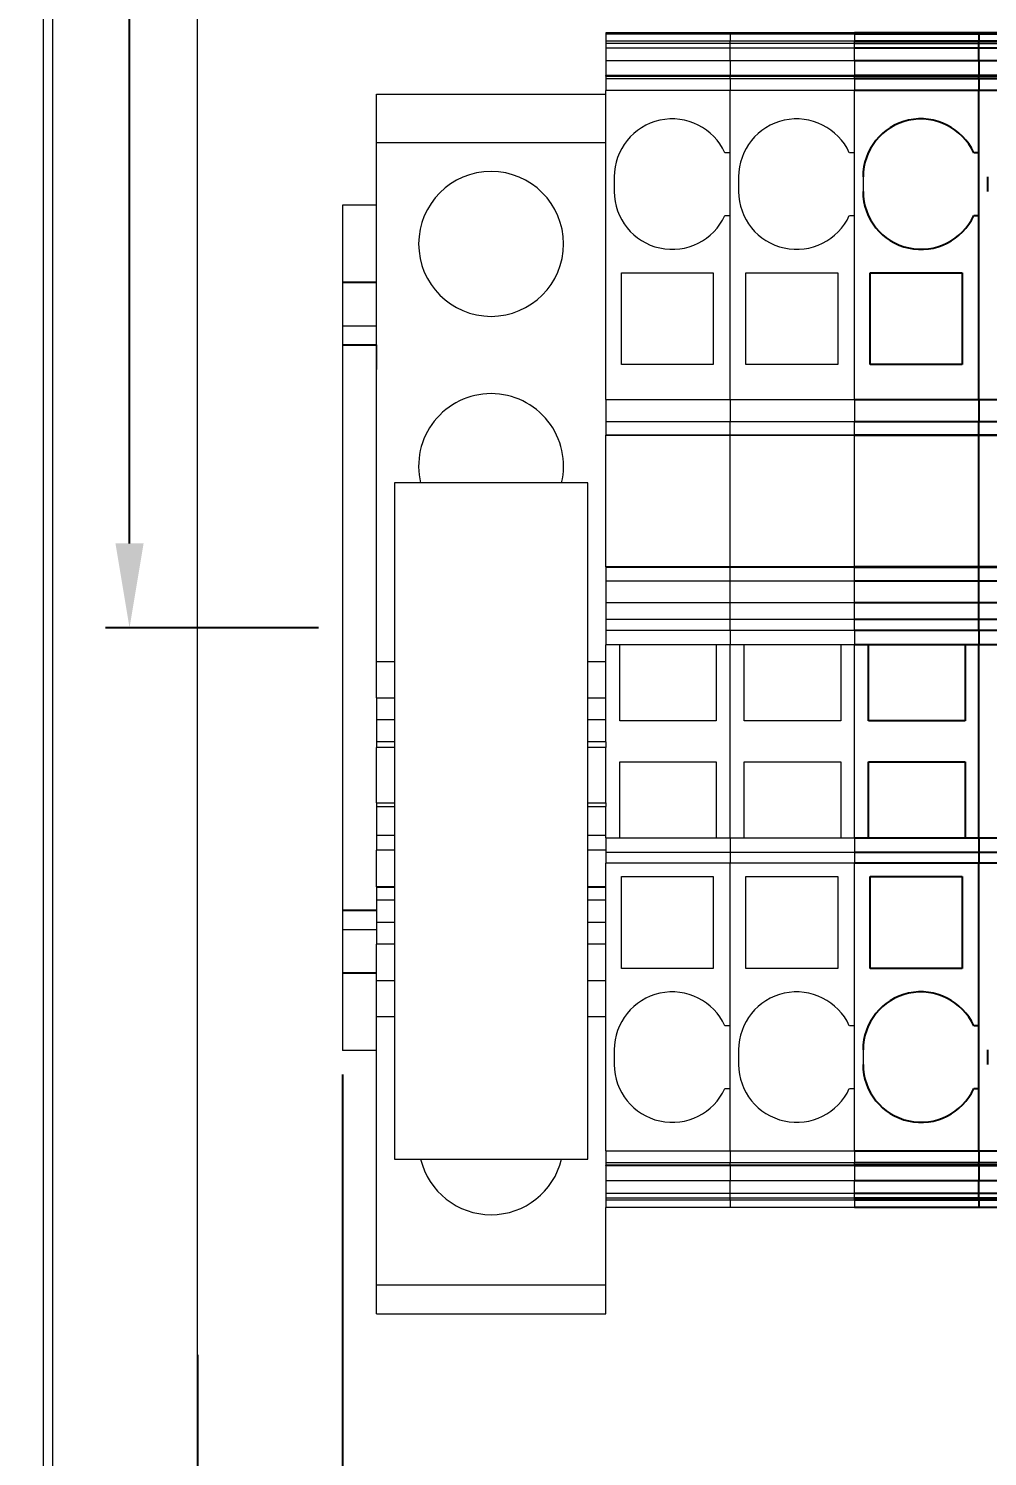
# Model space of a CAD drawing. Extents: x 4137 to 28680, y 2446 to 6814.
# Drawn here: x 11084.1 to 11123.8, y 3512.4 to 3571.5 of the extents above; entities that cross this region are included whole.
import ezdxf

# ---------------------------------------------------------------- set-up
doc = ezdxf.new("R2010")
doc.units = 0
doc.header["$LTSCALE"] = 0.5
doc.layers.get('0').update_dxf_attribs({"linetype": 'CONTINUOUS'})
doc.layers.get('DEFPOINTS').update_dxf_attribs({"linetype": 'CONTINUOUS'})
for name, color, linetype in [('ARCEER', 3, 'CONTINUOUS'), ('DIM', 5, 'CONTINUOUS'), ('VOL', 2, 'CONTINUOUS')]:
    doc.layers.add(name, color=color, linetype=linetype)
doc.styles.get("Standard").update_dxf_attribs({"font": 'simplex.shx'})
doc.dimstyles.new('YP115', dxfattribs={"dimscale": 0, "dimtxt": 37.5, "dimasz": 37.5, "dimexe": 0.5, "dimexo": 37.5, "dimgap": 22.5, "dimtad": 0, "dimtoh": 1, "dimdec": 1, "dimzin": 0, "dimdsep": 46, "dimtxsty": 'Standard', "dimcen": 0, "dimdle": 1.25, "dimadec": 0, "dimazin": 0, "dimtfac": 0.75, "dimtdec": 1, "dimtofl": 0, "dimtmove": 2, "dimatfit": 3, "dimfxl": 1, "dimtolj": 1, "dimtzin": 0, "dimarcsym": 0})

# ---------------------------------------------------------------- blocks, each defined once
blk = doc.blocks.new('*D37')
at = {"layer": 'DEFPOINTS', "color": 0, "transparency": 16777216}
for p in [(11097.128, 3529.174), (11091.128, 3517.569), (11091.128, 3505.578)]:
    blk.add_point(p, dxfattribs=at)
at = {"layer": 'DIM', "color": 0, "lineweight": -2, "transparency": 16777216}
for p, q in [((11097.128, 3528.174), (11097.128, 3504.578)), ((11091.128, 3516.569), (11091.128, 3504.578)), ((11087.628, 3505.578), (11084.128, 3505.578)), ((11100.628, 3505.578), (11104.128, 3505.578))]:
    blk.add_line(p, q, dxfattribs=at)
at = {"layer": 'DIM', "color": 0, "transparency": 16777216}
for points in [[(11087.628, 3506.161), (11087.628, 3504.994), (11091.128, 3505.578)], [(11100.628, 3506.161), (11100.628, 3504.994), (11097.128, 3505.578)]]:
    blk.add_solid(points, dxfattribs=at)
at = {"layer": 'DIM', "color": 0, "transparency": 16777216, "insert": (11096.13, 3501.544), "char_height": 3.5, "attachment_point": 5}
blk.add_mtext('\\A1;6.0', dxfattribs=at)
blk = doc.blocks.new('*D38')
at = {"layer": 'DEFPOINTS', "color": 0, "transparency": 16777216}
for p in [(11103.128, 3689.174), (11088.308, 3546.674), (11097.128, 3546.674)]:
    blk.add_point(p, dxfattribs=at)
at = {"layer": 'DIM', "color": 0, "lineweight": -2, "transparency": 16777216}
for p, q in [((11102.128, 3689.174), (11087.308, 3689.174)), ((11088.308, 3685.674), (11088.308, 3625.491)), ((11088.308, 3550.174), (11088.308, 3610.358)), ((11096.128, 3546.674), (11087.308, 3546.674))]:
    blk.add_line(p, q, dxfattribs=at)
at = {"layer": 'DIM', "color": 0, "transparency": 16777216}
for points in [[(11087.725, 3685.674), (11088.891, 3685.674), (11088.308, 3689.174)], [(11087.725, 3550.174), (11088.891, 3550.174), (11088.308, 3546.674)]]:
    blk.add_solid(points, dxfattribs=at)
at = {"layer": 'DIM', "color": 0, "transparency": 16777216, "insert": (11088.308, 3617.924), "char_height": 3.5, "attachment_point": 5, "rotation": 90}
blk.add_mtext('\\A1;142.5', dxfattribs=at)
blk = doc.blocks.new('*D39')
at = {"layer": 'DEFPOINTS', "color": 0, "transparency": 16777216}
for p in [(11097.128, 3529.174), (11091.128, 3517.569), (11091.128, 3505.578)]:
    blk.add_point(p, dxfattribs=at)
at = {"layer": 'DIM', "color": 0, "lineweight": -2, "transparency": 16777216}
for p, q in [((11097.128, 3528.174), (11097.128, 3504.578)), ((11091.128, 3516.569), (11091.128, 3504.578)), ((11087.628, 3505.578), (11084.128, 3505.578)), ((11100.628, 3505.578), (11104.128, 3505.578))]:
    blk.add_line(p, q, dxfattribs=at)
at = {"layer": 'DIM', "color": 0, "transparency": 16777216}
for points in [[(11087.628, 3506.161), (11087.628, 3504.994), (11091.128, 3505.578)], [(11100.628, 3506.161), (11100.628, 3504.994), (11097.128, 3505.578)]]:
    blk.add_solid(points, dxfattribs=at)
at = {"layer": 'DIM', "color": 0, "transparency": 16777216, "insert": (11096.13, 3501.544), "char_height": 3.5, "attachment_point": 5}
blk.add_mtext('\\A1;6.0', dxfattribs=at)
blk = doc.blocks.new('*D40')
at = {"layer": 'DEFPOINTS', "color": 0, "transparency": 16777216}
for p in [(11103.128, 3689.174), (11088.308, 3546.674), (11097.128, 3546.674)]:
    blk.add_point(p, dxfattribs=at)
at = {"layer": 'DIM', "color": 0, "lineweight": -2, "transparency": 16777216}
for p, q in [((11102.128, 3689.174), (11087.308, 3689.174)), ((11088.308, 3685.674), (11088.308, 3625.491)), ((11088.308, 3550.174), (11088.308, 3610.358)), ((11096.128, 3546.674), (11087.308, 3546.674))]:
    blk.add_line(p, q, dxfattribs=at)
at = {"layer": 'DIM', "color": 0, "transparency": 16777216}
for points in [[(11087.725, 3685.674), (11088.891, 3685.674), (11088.308, 3689.174)], [(11087.725, 3550.174), (11088.891, 3550.174), (11088.308, 3546.674)]]:
    blk.add_solid(points, dxfattribs=at)
at = {"layer": 'DIM', "color": 0, "transparency": 16777216, "insert": (11088.308, 3617.924), "char_height": 3.5, "attachment_point": 5, "rotation": 90}
blk.add_mtext('\\A1;142.5', dxfattribs=at)

msp = doc.modelspace()

# ---------------------------------------------------------------- linework, layer by layer
at = {"color": 7, "linetype": 'Continuous', "lineweight": 15}
for p, q in [((11084.736, 3714.066), (11084.736, 3439.282)), ((11084.736, 3714.066), (11084.736, 3439.282)), ((11085.128, 3439.674), (11085.128, 3713.674)), ((11085.128, 3439.674), (11085.128, 3713.674)), ((11091.128, 3467.174), (11091.128, 3631.674)), ((11091.128, 3467.174), (11091.128, 3631.674)), ((11113.178, 3571.308), (11108.028, 3571.308)), ((11108.028, 3571.308), (11108.028, 3571.285)), ((11113.178, 3571.308), (11108.028, 3571.308)), ((11108.028, 3571.308), (11108.028, 3571.285)), ((11113.178, 3571.285), (11108.028, 3571.285)), ((11108.028, 3571.285), (11108.028, 3571.274)), ((11113.178, 3571.285), (11108.028, 3571.285)), ((11108.028, 3571.285), (11108.028, 3571.274)), ((11108.028, 3571.274), (11113.178, 3571.274)), ((11108.028, 3571.274), (11108.028, 3570.978)), ((11108.028, 3571.274), (11113.178, 3571.274)), ((11108.028, 3571.274), (11108.028, 3570.978)), ((11108.028, 3570.978), (11113.178, 3570.978)), ((11108.028, 3570.978), (11108.028, 3570.886)), ((11108.028, 3570.978), (11113.178, 3570.978)), ((11108.028, 3570.978), (11108.028, 3570.886)), ((11108.028, 3570.886), (11113.178, 3570.886)), ((11108.028, 3570.886), (11108.028, 3570.697)), ((11108.028, 3570.886), (11113.178, 3570.886)), ((11108.028, 3570.886), (11108.028, 3570.697)), ((11118.328, 3571.308), (11113.178, 3571.308)), ((11113.178, 3571.285), (11113.178, 3571.308)), ((11118.328, 3571.308), (11113.178, 3571.308)), ((11113.178, 3571.285), (11113.178, 3571.308)), ((11113.178, 3571.274), (11113.178, 3571.285)), ((11118.328, 3571.285), (11113.178, 3571.285)), ((11113.178, 3571.274), (11113.178, 3571.285)), ((11118.328, 3571.285), (11113.178, 3571.285)), ((11113.178, 3571.274), (11113.178, 3570.978)), ((11113.178, 3571.274), (11118.328, 3571.274)), ((11113.178, 3571.274), (11113.178, 3570.978)), ((11113.178, 3571.274), (11118.328, 3571.274)), ((11113.178, 3570.886), (11113.178, 3570.978)), ((11113.178, 3570.978), (11118.328, 3570.978)), ((11113.178, 3570.886), (11113.178, 3570.978)), ((11113.178, 3570.978), (11118.328, 3570.978)), ((11113.178, 3570.697), (11113.178, 3570.886)), ((11113.178, 3570.886), (11118.328, 3570.886)), ((11113.178, 3570.697), (11113.178, 3570.886)), ((11113.178, 3570.886), (11118.328, 3570.886)), ((11118.328, 3571.285), (11118.328, 3571.308)), ((11118.328, 3571.285), (11118.328, 3571.308)), ((11118.328, 3571.274), (11118.328, 3571.285)), ((11118.328, 3571.274), (11118.328, 3571.285)), ((11118.328, 3571.274), (11118.328, 3570.978)), ((11118.328, 3571.274), (11118.328, 3570.978)), ((11118.328, 3570.886), (11118.328, 3570.978)), ((11118.328, 3570.886), (11118.328, 3570.978)), ((11118.328, 3570.697), (11118.328, 3570.886)), ((11118.328, 3570.697), (11118.328, 3570.886)), ((11108.028, 3570.697), (11113.178, 3570.697)), ((11108.028, 3570.697), (11108.028, 3570.155)), ((11108.028, 3570.697), (11113.178, 3570.697)), ((11108.028, 3570.697), (11108.028, 3570.155)), ((11113.178, 3570.697), (11118.328, 3570.697)), ((11113.178, 3570.155), (11113.178, 3570.697)), ((11113.178, 3570.697), (11118.328, 3570.697)), ((11113.178, 3570.155), (11113.178, 3570.697)), ((11118.328, 3570.155), (11118.328, 3570.697)), ((11118.328, 3570.155), (11118.328, 3570.697)), ((11113.178, 3570.155), (11108.028, 3570.155)), ((11108.028, 3570.155), (11108.028, 3569.543)), ((11113.178, 3570.155), (11108.028, 3570.155)), ((11108.028, 3570.155), (11108.028, 3569.543)), ((11113.178, 3570.155), (11113.178, 3569.543)), ((11118.328, 3570.155), (11113.178, 3570.155)), ((11113.178, 3570.155), (11113.178, 3569.543)), ((11118.328, 3570.155), (11113.178, 3570.155)), ((11118.328, 3570.155), (11118.328, 3569.543)), ((11118.328, 3570.155), (11118.328, 3569.543)), ((11113.178, 3569.543), (11108.028, 3569.543)), ((11108.028, 3569.526), (11108.028, 3569.543)), ((11113.178, 3569.543), (11108.028, 3569.543)), ((11108.028, 3569.526), (11108.028, 3569.543)), ((11113.178, 3569.526), (11108.028, 3569.526)), ((11108.028, 3569.526), (11108.028, 3569.512)), ((11113.178, 3569.526), (11108.028, 3569.526)), ((11108.028, 3569.526), (11108.028, 3569.512)), ((11113.178, 3569.512), (11108.028, 3569.512)), ((11108.028, 3569.512), (11108.028, 3569.413)), ((11113.178, 3569.512), (11108.028, 3569.512)), ((11108.028, 3569.512), (11108.028, 3569.413)), ((11113.178, 3569.413), (11108.028, 3569.413)), ((11108.028, 3569.413), (11108.028, 3568.93)), ((11113.178, 3569.413), (11108.028, 3569.413)), ((11108.028, 3569.413), (11108.028, 3568.93)), ((11113.178, 3569.526), (11113.178, 3569.543)), ((11118.328, 3569.543), (11113.178, 3569.543)), ((11113.178, 3569.526), (11113.178, 3569.543)), ((11118.328, 3569.543), (11113.178, 3569.543)), ((11118.328, 3569.526), (11113.178, 3569.526)), ((11113.178, 3569.512), (11113.178, 3569.526)), ((11118.328, 3569.526), (11113.178, 3569.526)), ((11113.178, 3569.512), (11113.178, 3569.526)), ((11113.178, 3569.413), (11113.178, 3569.512)), ((11118.328, 3569.512), (11113.178, 3569.512)), ((11113.178, 3569.413), (11113.178, 3569.512)), ((11118.328, 3569.512), (11113.178, 3569.512)), ((11113.178, 3569.413), (11113.178, 3568.93)), ((11118.328, 3569.413), (11113.178, 3569.413)), ((11113.178, 3569.413), (11113.178, 3568.93)), ((11118.328, 3569.413), (11113.178, 3569.413)), ((11118.328, 3569.526), (11118.328, 3569.543)), ((11118.328, 3569.526), (11118.328, 3569.543)), ((11118.328, 3569.512), (11118.328, 3569.526)), ((11118.328, 3569.512), (11118.328, 3569.526)), ((11118.328, 3569.413), (11118.328, 3569.512)), ((11118.328, 3569.413), (11118.328, 3569.512)), ((11118.328, 3569.413), (11118.328, 3568.93)), ((11118.328, 3569.413), (11118.328, 3568.93)), ((11098.528, 3568.774), (11108.028, 3568.774)), ((11098.528, 3566.774), (11098.528, 3568.774)), ((11098.528, 3568.774), (11108.028, 3568.774)), ((11098.528, 3566.774), (11098.528, 3568.774)), ((11108.028, 3556.137), (11108.028, 3568.93)), ((11113.178, 3568.93), (11108.028, 3568.93)), ((11108.028, 3556.137), (11108.028, 3568.93)), ((11113.178, 3568.93), (11108.028, 3568.93)), ((11113.178, 3566.349), (11113.178, 3568.93)), ((11113.178, 3556.137), (11113.178, 3568.93)), ((11118.328, 3568.93), (11113.178, 3568.93)), ((11113.178, 3566.349), (11113.178, 3568.93)), ((11113.178, 3556.137), (11113.178, 3568.93)), ((11118.328, 3568.93), (11113.178, 3568.93)), ((11118.328, 3566.349), (11118.328, 3568.93)), ((11118.328, 3556.137), (11118.328, 3568.93)), ((11118.328, 3566.349), (11118.328, 3568.93)), ((11118.328, 3556.137), (11118.328, 3568.93)), ((11098.528, 3566.774), (11108.028, 3566.774)), ((11098.528, 3545.274), (11098.528, 3566.774)), ((11098.528, 3566.774), (11108.028, 3566.774)), ((11098.528, 3545.274), (11098.528, 3566.774)), ((11113.178, 3566.349), (11112.96, 3566.349)), ((11113.178, 3566.349), (11112.96, 3566.349)), ((11118.328, 3566.349), (11118.11, 3566.349)), ((11118.328, 3566.349), (11118.11, 3566.349)), ((11108.378, 3565.349), (11108.378, 3564.749)), ((11108.378, 3565.349), (11108.378, 3564.749)), ((11113.528, 3565.349), (11113.528, 3564.749)), ((11113.528, 3565.349), (11113.528, 3564.749)), ((11118.678, 3565.349), (11118.678, 3564.749)), ((11118.678, 3565.349), (11118.678, 3564.749)), ((11098.528, 3564.174), (11097.128, 3564.174)), ((11097.128, 3564.174), (11097.128, 3560.974)), ((11098.528, 3564.174), (11097.128, 3564.174)), ((11097.128, 3564.174), (11097.128, 3560.974)), ((11112.96, 3563.749), (11113.178, 3563.749)), ((11112.96, 3563.749), (11113.178, 3563.749)), ((11113.178, 3556.137), (11113.178, 3563.749)), ((11113.178, 3556.137), (11113.178, 3563.749)), ((11118.11, 3563.749), (11118.328, 3563.749)), ((11118.11, 3563.749), (11118.328, 3563.749)), ((11118.328, 3556.137), (11118.328, 3563.749)), ((11118.328, 3556.137), (11118.328, 3563.749)), ((11108.678, 3557.574), (11108.678, 3561.374)), ((11108.678, 3561.374), (11112.478, 3561.374)), ((11108.678, 3557.574), (11108.678, 3561.374)), ((11108.678, 3561.374), (11112.478, 3561.374)), ((11112.478, 3561.374), (11112.478, 3557.574)), ((11112.478, 3561.374), (11112.478, 3557.574)), ((11113.828, 3557.574), (11113.828, 3561.374)), ((11113.828, 3561.374), (11117.628, 3561.374)), ((11113.828, 3557.574), (11113.828, 3561.374)), ((11113.828, 3561.374), (11117.628, 3561.374)), ((11117.628, 3561.374), (11117.628, 3557.574)), ((11117.628, 3561.374), (11117.628, 3557.574)), ((11097.128, 3560.974), (11097.128, 3559.174)), ((11097.128, 3560.974), (11097.128, 3559.174)), ((11098.528, 3559.174), (11097.128, 3559.174)), ((11097.128, 3559.174), (11097.128, 3558.374)), ((11098.528, 3559.174), (11097.128, 3559.174)), ((11097.128, 3559.174), (11097.128, 3558.374)), ((11097.128, 3558.374), (11097.128, 3534.974)), ((11097.128, 3558.374), (11097.128, 3534.974)), ((11098.528, 3558.39), (11098.528, 3557.374)), ((11098.528, 3558.39), (11098.528, 3557.374)), ((11112.478, 3557.574), (11108.678, 3557.574)), ((11112.478, 3557.574), (11108.678, 3557.574)), ((11117.628, 3557.574), (11113.828, 3557.574)), ((11117.628, 3557.574), (11113.828, 3557.574)), ((11108.028, 3556.137), (11113.178, 3556.137)), ((11108.028, 3556.137), (11108.028, 3555.221)), ((11108.028, 3556.137), (11113.178, 3556.137)), ((11108.028, 3556.137), (11108.028, 3555.221)), ((11113.178, 3556.137), (11113.178, 3555.221)), ((11113.178, 3556.137), (11118.328, 3556.137)), ((11113.178, 3556.137), (11113.178, 3555.221)), ((11113.178, 3556.137), (11118.328, 3556.137)), ((11118.328, 3556.137), (11118.328, 3555.221)), ((11118.328, 3556.137), (11118.328, 3555.221)), ((11108.028, 3555.221), (11113.178, 3555.221)), ((11108.028, 3555.221), (11108.028, 3554.664)), ((11108.028, 3555.221), (11113.178, 3555.221)), ((11108.028, 3555.221), (11108.028, 3554.664)), ((11113.178, 3554.664), (11113.178, 3555.221)), ((11113.178, 3555.221), (11118.328, 3555.221)), ((11113.178, 3554.664), (11113.178, 3555.221)), ((11113.178, 3555.221), (11118.328, 3555.221)), ((11118.328, 3554.664), (11118.328, 3555.221)), ((11118.328, 3554.664), (11118.328, 3555.221)), ((11108.028, 3554.664), (11113.178, 3554.664)), ((11108.028, 3554.664), (11108.028, 3554.649)), ((11108.028, 3554.664), (11113.178, 3554.664)), ((11108.028, 3554.664), (11108.028, 3554.649)), ((11108.028, 3554.649), (11113.178, 3554.649)), ((11108.028, 3549.199), (11108.028, 3554.649)), ((11108.028, 3554.649), (11113.178, 3554.649)), ((11108.028, 3549.199), (11108.028, 3554.649)), ((11113.178, 3554.649), (11113.178, 3554.664)), ((11113.178, 3554.664), (11118.328, 3554.664)), ((11113.178, 3554.649), (11113.178, 3554.664)), ((11113.178, 3554.664), (11118.328, 3554.664)), ((11113.178, 3554.649), (11118.328, 3554.649)), ((11113.178, 3549.199), (11113.178, 3554.649)), ((11113.178, 3554.649), (11118.328, 3554.649)), ((11113.178, 3549.199), (11113.178, 3554.649)), ((11118.328, 3554.649), (11118.328, 3554.664)), ((11118.328, 3554.649), (11118.328, 3554.664)), ((11118.328, 3549.199), (11118.328, 3554.649)), ((11118.328, 3549.199), (11118.328, 3554.649)), ((11107.278, 3552.674), (11099.278, 3552.674)), ((11099.278, 3552.674), (11099.278, 3524.674)), ((11107.278, 3552.674), (11099.278, 3552.674)), ((11099.278, 3552.674), (11099.278, 3524.674)), ((11107.278, 3524.674), (11107.278, 3552.674)), ((11107.278, 3524.674), (11107.278, 3552.674)), ((11113.178, 3549.199), (11108.028, 3549.199)), ((11108.028, 3549.199), (11108.028, 3549.185)), ((11113.178, 3549.199), (11108.028, 3549.199)), ((11108.028, 3549.199), (11108.028, 3549.185)), ((11108.028, 3549.185), (11113.178, 3549.185)), ((11108.028, 3549.185), (11108.028, 3548.627)), ((11108.028, 3549.185), (11113.178, 3549.185)), ((11108.028, 3549.185), (11108.028, 3548.627)), ((11118.328, 3549.199), (11113.178, 3549.199)), ((11113.178, 3549.185), (11113.178, 3549.199)), ((11118.328, 3549.199), (11113.178, 3549.199)), ((11113.178, 3549.185), (11113.178, 3549.199)), ((11113.178, 3548.627), (11113.178, 3549.185)), ((11113.178, 3549.185), (11118.328, 3549.185)), ((11113.178, 3548.627), (11113.178, 3549.185)), ((11113.178, 3549.185), (11118.328, 3549.185)), ((11118.328, 3549.185), (11118.328, 3549.199)), ((11118.328, 3549.185), (11118.328, 3549.199)), ((11118.328, 3548.627), (11118.328, 3549.185)), ((11118.328, 3548.627), (11118.328, 3549.185)), ((11108.028, 3548.627), (11113.178, 3548.627)), ((11108.028, 3548.627), (11108.028, 3547.712)), ((11108.028, 3548.627), (11113.178, 3548.627)), ((11108.028, 3548.627), (11108.028, 3547.712)), ((11113.178, 3547.712), (11113.178, 3548.627)), ((11113.178, 3548.627), (11118.328, 3548.627)), ((11113.178, 3547.712), (11113.178, 3548.627)), ((11113.178, 3548.627), (11118.328, 3548.627)), ((11118.328, 3547.712), (11118.328, 3548.627)), ((11118.328, 3547.712), (11118.328, 3548.627)), ((11113.178, 3547.712), (11108.028, 3547.712)), ((11108.028, 3547.712), (11108.028, 3547.024)), ((11113.178, 3547.712), (11108.028, 3547.712)), ((11108.028, 3547.712), (11108.028, 3547.024)), ((11113.178, 3547.024), (11113.178, 3547.712)), ((11118.328, 3547.712), (11113.178, 3547.712)), ((11113.178, 3547.024), (11113.178, 3547.712)), ((11118.328, 3547.712), (11113.178, 3547.712)), ((11118.328, 3547.024), (11118.328, 3547.712)), ((11118.328, 3547.024), (11118.328, 3547.712)), ((11113.178, 3547.024), (11108.028, 3547.024)), ((11108.028, 3547.024), (11108.028, 3546.564)), ((11113.178, 3547.024), (11108.028, 3547.024)), ((11108.028, 3547.024), (11108.028, 3546.564)), ((11113.178, 3546.564), (11108.028, 3546.564)), ((11108.028, 3546.564), (11108.028, 3545.974)), ((11113.178, 3546.564), (11108.028, 3546.564)), ((11108.028, 3546.564), (11108.028, 3545.974)), ((11113.178, 3546.564), (11113.178, 3547.024)), ((11118.328, 3547.024), (11113.178, 3547.024)), ((11113.178, 3546.564), (11113.178, 3547.024)), ((11118.328, 3547.024), (11113.178, 3547.024)), ((11113.178, 3546.564), (11113.178, 3545.974)), ((11118.328, 3546.564), (11113.178, 3546.564)), ((11113.178, 3546.564), (11113.178, 3545.974)), ((11118.328, 3546.564), (11113.178, 3546.564)), ((11118.328, 3546.564), (11118.328, 3547.024)), ((11118.328, 3546.564), (11118.328, 3547.024)), ((11118.328, 3546.564), (11118.328, 3545.974)), ((11118.328, 3546.564), (11118.328, 3545.974)), ((11113.178, 3545.974), (11108.028, 3545.974)), ((11108.028, 3545.127), (11108.028, 3545.974)), ((11113.178, 3545.974), (11108.028, 3545.974)), ((11108.028, 3545.127), (11108.028, 3545.974)), ((11108.603, 3542.824), (11108.603, 3545.974)), ((11108.603, 3542.824), (11108.603, 3545.974)), ((11112.603, 3545.974), (11112.603, 3542.824)), ((11112.603, 3545.974), (11112.603, 3542.824)), ((11113.178, 3537.974), (11113.178, 3545.974)), ((11118.328, 3545.974), (11113.178, 3545.974)), ((11113.178, 3537.974), (11113.178, 3545.974)), ((11118.328, 3545.974), (11113.178, 3545.974)), ((11113.753, 3542.824), (11113.753, 3545.974)), ((11113.753, 3542.824), (11113.753, 3545.974)), ((11117.753, 3545.974), (11117.753, 3542.824)), ((11117.753, 3545.974), (11117.753, 3542.824)), ((11118.328, 3537.974), (11118.328, 3545.974)), ((11118.328, 3537.974), (11118.328, 3545.974)), ((11099.278, 3545.274), (11098.528, 3545.274)), ((11098.528, 3543.774), (11098.528, 3545.274)), ((11099.278, 3545.274), (11098.528, 3545.274)), ((11098.528, 3543.774), (11098.528, 3545.274)), ((11108.028, 3545.274), (11107.278, 3545.274)), ((11108.028, 3545.274), (11107.278, 3545.274)), ((11108.028, 3543.774), (11108.028, 3545.127)), ((11108.028, 3543.774), (11108.028, 3545.127)), ((11098.528, 3543.774), (11099.278, 3543.774)), ((11098.528, 3543.774), (11098.528, 3542.874)), ((11098.528, 3543.774), (11099.278, 3543.774)), ((11098.528, 3543.774), (11098.528, 3542.874)), ((11107.278, 3543.774), (11108.028, 3543.774)), ((11107.278, 3543.774), (11108.028, 3543.774)), ((11108.028, 3542.874), (11108.028, 3543.774)), ((11108.028, 3542.874), (11108.028, 3543.774)), ((11098.528, 3542.874), (11098.528, 3541.954)), ((11098.528, 3542.874), (11098.528, 3541.954)), ((11108.028, 3541.954), (11108.028, 3542.874)), ((11108.028, 3541.954), (11108.028, 3542.874)), ((11112.603, 3542.824), (11108.603, 3542.824)), ((11112.603, 3542.824), (11108.603, 3542.824)), ((11117.753, 3542.824), (11113.753, 3542.824)), ((11117.753, 3542.824), (11113.753, 3542.824)), ((11098.528, 3541.954), (11098.528, 3541.717)), ((11098.528, 3541.954), (11098.528, 3541.717)), ((11108.028, 3541.954), (11108.028, 3541.717)), ((11108.028, 3541.954), (11108.028, 3541.717)), ((11099.278, 3541.717), (11098.528, 3541.717)), ((11098.528, 3539.424), (11098.528, 3541.717)), ((11099.278, 3541.717), (11098.528, 3541.717)), ((11098.528, 3539.424), (11098.528, 3541.717)), ((11108.028, 3541.717), (11107.278, 3541.717)), ((11108.028, 3541.717), (11107.278, 3541.717)), ((11108.028, 3539.424), (11108.028, 3541.717)), ((11108.028, 3539.424), (11108.028, 3541.717)), ((11108.603, 3537.974), (11108.603, 3541.124)), ((11108.603, 3541.124), (11112.603, 3541.124)), ((11108.603, 3537.974), (11108.603, 3541.124)), ((11108.603, 3541.124), (11112.603, 3541.124)), ((11112.603, 3541.124), (11112.603, 3537.974)), ((11112.603, 3541.124), (11112.603, 3537.974)), ((11113.753, 3541.124), (11117.753, 3541.124)), ((11113.753, 3537.974), (11113.753, 3541.124)), ((11113.753, 3541.124), (11117.753, 3541.124)), ((11113.753, 3537.974), (11113.753, 3541.124)), ((11117.753, 3541.124), (11117.753, 3537.974)), ((11117.753, 3541.124), (11117.753, 3537.974)), ((11098.528, 3539.424), (11098.528, 3539.274)), ((11098.528, 3539.424), (11098.528, 3539.274)), ((11098.528, 3539.274), (11099.278, 3539.274)), ((11098.528, 3539.274), (11098.528, 3538.074)), ((11098.528, 3539.274), (11099.278, 3539.274)), ((11098.528, 3539.274), (11098.528, 3538.074)), ((11107.278, 3539.274), (11108.028, 3539.274)), ((11107.278, 3539.274), (11108.028, 3539.274)), ((11108.028, 3539.424), (11108.028, 3539.274)), ((11108.028, 3539.424), (11108.028, 3539.274)), ((11108.028, 3538.074), (11108.028, 3539.274)), ((11108.028, 3538.074), (11108.028, 3539.274)), ((11099.278, 3538.074), (11098.528, 3538.074)), ((11098.528, 3538.074), (11098.528, 3537.474)), ((11099.278, 3538.074), (11098.528, 3538.074)), ((11098.528, 3538.074), (11098.528, 3537.474)), ((11108.028, 3538.074), (11107.278, 3538.074)), ((11108.028, 3538.074), (11107.278, 3538.074)), ((11108.028, 3537.974), (11108.028, 3538.074)), ((11108.028, 3537.974), (11108.028, 3538.074)), ((11108.028, 3537.974), (11113.178, 3537.974)), ((11108.028, 3537.974), (11108.028, 3537.385)), ((11108.028, 3537.974), (11113.178, 3537.974)), ((11108.028, 3537.974), (11108.028, 3537.385)), ((11113.178, 3537.974), (11113.178, 3537.385)), ((11113.178, 3537.974), (11118.328, 3537.974)), ((11113.178, 3537.974), (11113.178, 3537.385)), ((11113.178, 3537.974), (11118.328, 3537.974)), ((11118.328, 3537.974), (11118.328, 3537.385)), ((11118.328, 3537.974), (11118.328, 3537.385)), ((11099.278, 3537.474), (11098.528, 3537.474)), ((11098.528, 3535.949), (11098.528, 3537.474)), ((11099.278, 3537.474), (11098.528, 3537.474)), ((11098.528, 3535.949), (11098.528, 3537.474)), ((11108.028, 3537.474), (11107.278, 3537.474)), ((11108.028, 3537.474), (11107.278, 3537.474)), ((11108.028, 3537.385), (11113.178, 3537.385)), ((11108.028, 3537.385), (11108.028, 3536.924)), ((11108.028, 3537.385), (11113.178, 3537.385)), ((11108.028, 3537.385), (11108.028, 3536.924)), ((11113.178, 3537.385), (11113.178, 3536.924)), ((11113.178, 3537.385), (11118.328, 3537.385)), ((11113.178, 3537.385), (11113.178, 3536.924)), ((11113.178, 3537.385), (11118.328, 3537.385)), ((11118.328, 3537.385), (11118.328, 3536.924)), ((11118.328, 3537.385), (11118.328, 3536.924)), ((11108.028, 3534.789), (11108.028, 3536.924)), ((11113.178, 3536.924), (11108.028, 3536.924)), ((11108.028, 3534.789), (11108.028, 3536.924)), ((11113.178, 3536.924), (11108.028, 3536.924)), ((11113.178, 3530.199), (11113.178, 3536.924)), ((11113.178, 3525.018), (11113.178, 3536.924)), ((11118.328, 3536.924), (11113.178, 3536.924)), ((11113.178, 3530.199), (11113.178, 3536.924)), ((11113.178, 3525.018), (11113.178, 3536.924)), ((11118.328, 3536.924), (11113.178, 3536.924)), ((11118.328, 3530.199), (11118.328, 3536.924)), ((11118.328, 3525.018), (11118.328, 3536.924)), ((11118.328, 3530.199), (11118.328, 3536.924)), ((11118.328, 3525.018), (11118.328, 3536.924)), ((11099.278, 3535.949), (11098.528, 3535.949)), ((11098.528, 3535.949), (11098.528, 3535.936)), ((11099.278, 3535.949), (11098.528, 3535.949)), ((11098.528, 3535.949), (11098.528, 3535.936)), ((11098.528, 3535.936), (11098.528, 3535.395)), ((11098.528, 3535.936), (11098.528, 3535.395)), ((11108.028, 3535.949), (11107.278, 3535.949)), ((11108.028, 3535.949), (11107.278, 3535.949)), ((11108.678, 3536.374), (11112.478, 3536.374)), ((11108.678, 3532.574), (11108.678, 3536.374)), ((11108.678, 3536.374), (11112.478, 3536.374)), ((11108.678, 3532.574), (11108.678, 3536.374)), ((11112.478, 3536.374), (11112.478, 3532.574)), ((11112.478, 3536.374), (11112.478, 3532.574)), ((11113.828, 3536.374), (11117.628, 3536.374)), ((11113.828, 3532.574), (11113.828, 3536.374)), ((11113.828, 3536.374), (11117.628, 3536.374)), ((11113.828, 3532.574), (11113.828, 3536.374)), ((11117.628, 3536.374), (11117.628, 3532.574)), ((11117.628, 3536.374), (11117.628, 3532.574)), ((11098.528, 3535.395), (11098.528, 3534.474)), ((11098.528, 3535.395), (11098.528, 3534.474)), ((11097.128, 3534.974), (11097.128, 3534.174)), ((11097.128, 3534.974), (11097.128, 3534.174)), ((11108.028, 3534.474), (11108.028, 3534.789)), ((11108.028, 3534.474), (11108.028, 3534.789)), ((11098.528, 3534.174), (11097.128, 3534.174)), ((11097.128, 3534.174), (11097.128, 3532.374)), ((11098.528, 3534.174), (11097.128, 3534.174)), ((11097.128, 3534.174), (11097.128, 3532.374)), ((11098.528, 3534.474), (11098.528, 3533.574)), ((11098.528, 3534.474), (11098.528, 3533.574)), ((11108.028, 3533.574), (11108.028, 3534.474)), ((11108.028, 3533.574), (11108.028, 3534.474)), ((11099.278, 3533.574), (11098.528, 3533.574)), ((11098.528, 3532.074), (11098.528, 3533.574)), ((11099.278, 3533.574), (11098.528, 3533.574)), ((11098.528, 3532.074), (11098.528, 3533.574)), ((11108.028, 3533.574), (11107.278, 3533.574)), ((11108.028, 3533.574), (11107.278, 3533.574)), ((11108.028, 3525.018), (11108.028, 3533.574)), ((11108.028, 3525.018), (11108.028, 3533.574)), ((11097.128, 3532.374), (11097.128, 3529.174)), ((11097.128, 3532.374), (11097.128, 3529.174)), ((11112.478, 3532.574), (11108.678, 3532.574)), ((11112.478, 3532.574), (11108.678, 3532.574)), ((11117.628, 3532.574), (11113.828, 3532.574)), ((11117.628, 3532.574), (11113.828, 3532.574)), ((11098.528, 3532.074), (11099.278, 3532.074)), ((11098.528, 3530.574), (11098.528, 3532.074)), ((11098.528, 3532.074), (11099.278, 3532.074)), ((11098.528, 3530.574), (11098.528, 3532.074)), ((11107.278, 3532.074), (11108.028, 3532.074)), ((11107.278, 3532.074), (11108.028, 3532.074)), ((11098.528, 3519.474), (11098.528, 3530.574)), ((11098.528, 3519.474), (11098.528, 3530.574)), ((11113.178, 3530.199), (11112.96, 3530.199)), ((11113.178, 3530.199), (11112.96, 3530.199)), ((11118.328, 3530.199), (11118.11, 3530.199)), ((11118.328, 3530.199), (11118.11, 3530.199)), ((11098.528, 3529.174), (11097.128, 3529.174)), ((11098.528, 3529.174), (11097.128, 3529.174)), ((11108.378, 3529.199), (11108.378, 3528.599)), ((11108.378, 3529.199), (11108.378, 3528.599)), ((11113.528, 3529.199), (11113.528, 3528.599)), ((11113.528, 3529.199), (11113.528, 3528.599)), ((11118.678, 3529.199), (11118.678, 3528.599)), ((11118.678, 3529.199), (11118.678, 3528.599)), ((11112.96, 3527.599), (11113.178, 3527.599)), ((11112.96, 3527.599), (11113.178, 3527.599)), ((11113.178, 3525.018), (11113.178, 3527.599)), ((11113.178, 3525.018), (11113.178, 3527.599)), ((11118.11, 3527.599), (11118.328, 3527.599)), ((11118.11, 3527.599), (11118.328, 3527.599)), ((11118.328, 3525.018), (11118.328, 3527.599)), ((11118.328, 3525.018), (11118.328, 3527.599)), ((11099.278, 3524.674), (11107.278, 3524.674)), ((11099.278, 3524.674), (11107.278, 3524.674)), ((11108.028, 3525.018), (11113.178, 3525.018)), ((11108.028, 3525.018), (11108.028, 3524.535)), ((11108.028, 3525.018), (11113.178, 3525.018)), ((11108.028, 3525.018), (11108.028, 3524.535)), ((11113.178, 3525.018), (11113.178, 3524.535)), ((11113.178, 3525.018), (11118.328, 3525.018)), ((11113.178, 3525.018), (11113.178, 3524.535)), ((11113.178, 3525.018), (11118.328, 3525.018)), ((11118.328, 3525.018), (11118.328, 3524.535)), ((11118.328, 3525.018), (11118.328, 3524.535)), ((11108.028, 3524.535), (11113.178, 3524.535)), ((11108.028, 3524.535), (11108.028, 3524.436)), ((11108.028, 3524.535), (11113.178, 3524.535)), ((11108.028, 3524.535), (11108.028, 3524.436)), ((11108.028, 3524.436), (11113.178, 3524.436)), ((11108.028, 3524.436), (11108.028, 3524.423)), ((11108.028, 3524.436), (11113.178, 3524.436)), ((11108.028, 3524.436), (11108.028, 3524.423)), ((11108.028, 3524.423), (11113.178, 3524.423)), ((11108.028, 3524.406), (11108.028, 3524.423)), ((11108.028, 3524.423), (11113.178, 3524.423)), ((11108.028, 3524.406), (11108.028, 3524.423)), ((11108.028, 3524.406), (11113.178, 3524.406)), ((11108.028, 3524.406), (11108.028, 3523.793)), ((11108.028, 3524.406), (11113.178, 3524.406)), ((11108.028, 3524.406), (11108.028, 3523.793)), ((11113.178, 3524.436), (11113.178, 3524.535)), ((11113.178, 3524.535), (11118.328, 3524.535)), ((11113.178, 3524.436), (11113.178, 3524.535)), ((11113.178, 3524.535), (11118.328, 3524.535)), ((11113.178, 3524.423), (11113.178, 3524.436)), ((11113.178, 3524.436), (11118.328, 3524.436)), ((11113.178, 3524.423), (11113.178, 3524.436)), ((11113.178, 3524.436), (11118.328, 3524.436)), ((11113.178, 3524.423), (11118.328, 3524.423)), ((11113.178, 3524.406), (11113.178, 3524.423)), ((11113.178, 3524.423), (11118.328, 3524.423)), ((11113.178, 3524.406), (11113.178, 3524.423)), ((11113.178, 3524.406), (11113.178, 3523.793)), ((11113.178, 3524.406), (11118.328, 3524.406)), ((11113.178, 3524.406), (11113.178, 3523.793)), ((11113.178, 3524.406), (11118.328, 3524.406)), ((11118.328, 3524.436), (11118.328, 3524.535)), ((11118.328, 3524.436), (11118.328, 3524.535)), ((11118.328, 3524.423), (11118.328, 3524.436)), ((11118.328, 3524.423), (11118.328, 3524.436)), ((11118.328, 3524.406), (11118.328, 3524.423)), ((11118.328, 3524.406), (11118.328, 3524.423)), ((11118.328, 3524.406), (11118.328, 3523.793)), ((11118.328, 3524.406), (11118.328, 3523.793)), ((11108.028, 3523.793), (11113.178, 3523.793)), ((11108.028, 3523.793), (11108.028, 3523.251)), ((11108.028, 3523.793), (11113.178, 3523.793)), ((11108.028, 3523.793), (11108.028, 3523.251)), ((11113.178, 3523.251), (11113.178, 3523.793)), ((11113.178, 3523.793), (11118.328, 3523.793)), ((11113.178, 3523.251), (11113.178, 3523.793)), ((11113.178, 3523.793), (11118.328, 3523.793)), ((11118.328, 3523.251), (11118.328, 3523.793)), ((11118.328, 3523.251), (11118.328, 3523.793)), ((11113.178, 3523.251), (11108.028, 3523.251)), ((11108.028, 3523.251), (11108.028, 3523.062)), ((11113.178, 3523.251), (11108.028, 3523.251)), ((11108.028, 3523.251), (11108.028, 3523.062)), ((11113.178, 3523.062), (11108.028, 3523.062)), ((11108.028, 3523.062), (11108.028, 3522.971)), ((11113.178, 3523.062), (11108.028, 3523.062)), ((11108.028, 3523.062), (11108.028, 3522.971)), ((11113.178, 3522.971), (11108.028, 3522.971)), ((11108.028, 3522.971), (11108.028, 3522.674)), ((11113.178, 3522.971), (11108.028, 3522.971)), ((11108.028, 3522.971), (11108.028, 3522.674)), ((11118.328, 3523.251), (11113.178, 3523.251)), ((11113.178, 3523.062), (11113.178, 3523.251)), ((11118.328, 3523.251), (11113.178, 3523.251)), ((11113.178, 3523.062), (11113.178, 3523.251)), ((11113.178, 3522.971), (11113.178, 3523.062)), ((11118.328, 3523.062), (11113.178, 3523.062)), ((11113.178, 3522.971), (11113.178, 3523.062)), ((11118.328, 3523.062), (11113.178, 3523.062)), ((11113.178, 3522.971), (11113.178, 3522.674)), ((11118.328, 3522.971), (11113.178, 3522.971)), ((11113.178, 3522.971), (11113.178, 3522.674)), ((11118.328, 3522.971), (11113.178, 3522.971)), ((11118.328, 3523.062), (11118.328, 3523.251)), ((11118.328, 3523.062), (11118.328, 3523.251)), ((11118.328, 3522.971), (11118.328, 3523.062)), ((11118.328, 3522.971), (11118.328, 3523.062)), ((11118.328, 3522.971), (11118.328, 3522.674)), ((11118.328, 3522.971), (11118.328, 3522.674)), ((11113.178, 3522.674), (11108.028, 3522.674)), ((11108.028, 3519.474), (11108.028, 3522.674)), ((11113.178, 3522.674), (11108.028, 3522.674)), ((11108.028, 3519.474), (11108.028, 3522.674)), ((11118.328, 3522.674), (11113.178, 3522.674)), ((11118.328, 3522.674), (11113.178, 3522.674)), ((11098.528, 3519.474), (11108.028, 3519.474)), ((11098.528, 3518.274), (11098.528, 3519.474)), ((11098.528, 3519.474), (11108.028, 3519.474)), ((11098.528, 3518.274), (11098.528, 3519.474)), ((11108.028, 3518.274), (11108.028, 3519.474)), ((11108.028, 3518.274), (11108.028, 3519.474)), ((11098.528, 3518.274), (11108.028, 3518.274)), ((11098.528, 3518.274), (11108.028, 3518.274))]:
    msp.add_line(p, q, dxfattribs=at)
at = {"color": 8, "linetype": 'Continuous', "lineweight": 15}
for p, q in [((11098.528, 3542.874), (11099.278, 3542.874)), ((11098.528, 3542.874), (11099.278, 3542.874)), ((11107.278, 3542.874), (11108.028, 3542.874)), ((11107.278, 3542.874), (11108.028, 3542.874)), ((11099.278, 3541.954), (11098.528, 3541.954)), ((11099.278, 3541.954), (11098.528, 3541.954)), ((11108.028, 3541.954), (11107.278, 3541.954)), ((11108.028, 3541.954), (11107.278, 3541.954)), ((11098.528, 3539.424), (11099.278, 3539.424)), ((11098.528, 3539.424), (11099.278, 3539.424)), ((11107.278, 3539.424), (11108.028, 3539.424)), ((11107.278, 3539.424), (11108.028, 3539.424)), ((11098.528, 3535.936), (11099.278, 3535.936)), ((11098.528, 3535.936), (11099.278, 3535.936)), ((11107.278, 3535.936), (11108.028, 3535.936)), ((11107.278, 3535.936), (11108.028, 3535.936)), ((11099.278, 3535.395), (11098.528, 3535.395)), ((11099.278, 3535.395), (11098.528, 3535.395)), ((11108.028, 3535.395), (11107.278, 3535.395)), ((11108.028, 3535.395), (11107.278, 3535.395)), ((11099.278, 3534.474), (11098.528, 3534.474)), ((11099.278, 3534.474), (11098.528, 3534.474)), ((11108.028, 3534.474), (11107.278, 3534.474)), ((11108.028, 3534.474), (11107.278, 3534.474)), ((11098.528, 3530.574), (11099.278, 3530.574)), ((11098.528, 3530.574), (11099.278, 3530.574)), ((11107.278, 3530.574), (11108.028, 3530.574)), ((11107.278, 3530.574), (11108.028, 3530.574))]:
    msp.add_line(p, q, dxfattribs=at)
at = {"color": 7, "linetype": 'Continuous', "lineweight": 15}
for centre, radius, start, end in [((11110.778, 3565.349), 2.4, 24.62432, 179.99993), ((11110.778, 3565.349), 2.4, 24.62432, 179.99993), ((11115.928, 3565.349), 2.4, 24.62432, 179.99993), ((11115.928, 3565.349), 2.4, 24.62432, 179.99993), ((11103.278, 3562.574), 3, 90, 270), ((11103.278, 3562.574), 3, 90, 270), ((11103.278, 3562.574), 3, 270, 90), ((11103.278, 3562.574), 3, 270, 90), ((11110.778, 3564.749), 2.4, 179.99993, 335.37568), ((11110.778, 3564.749), 2.4, 179.99993, 335.37568), ((11115.928, 3564.749), 2.4, 179.99993, 335.37568), ((11115.928, 3564.749), 2.4, 179.99993, 335.37568), ((11103.278, 3553.374), 3, 90, 193.4934), ((11103.278, 3553.374), 3, 90, 193.4934), ((11103.278, 3553.374), 3, 346.5066, 90), ((11103.278, 3553.374), 3, 346.5066, 90), ((11110.778, 3529.199), 2.4, 24.62432, 180.00007), ((11110.778, 3529.199), 2.4, 24.62432, 180.00007), ((11115.928, 3529.199), 2.4, 24.62432, 180.00007), ((11115.928, 3529.199), 2.4, 24.62432, 180.00007), ((11110.778, 3528.599), 2.4, 180.00007, 335.37568), ((11110.778, 3528.599), 2.4, 180.00007, 335.37568), ((11115.928, 3528.599), 2.4, 180.00007, 335.37568), ((11115.928, 3528.599), 2.4, 180.00007, 335.37568), ((11103.278, 3525.374), 3, 193.4934, 270), ((11103.278, 3525.374), 3, 193.4934, 270), ((11103.278, 3525.374), 3, 270, 346.5066), ((11103.278, 3525.374), 3, 270, 346.5066)]:
    msp.add_arc(centre, radius, start, end, dxfattribs=at)
at = {"layer": 'ARCEER'}
for p, q in [((11123.478, 3571.308), (11118.328, 3571.308)), ((11123.478, 3571.308), (11118.328, 3571.308)), ((11123.478, 3571.285), (11118.328, 3571.285)), ((11123.478, 3571.285), (11118.328, 3571.285)), ((11118.328, 3571.274), (11123.478, 3571.274)), ((11118.328, 3571.274), (11123.478, 3571.274)), ((11118.328, 3570.978), (11123.478, 3570.978)), ((11118.328, 3570.978), (11123.478, 3570.978)), ((11118.328, 3570.886), (11123.478, 3570.886)), ((11118.328, 3570.886), (11123.478, 3570.886)), ((11128.628, 3571.308), (11123.478, 3571.308)), ((11123.478, 3571.285), (11123.478, 3571.308)), ((11128.628, 3571.308), (11123.478, 3571.308)), ((11123.478, 3571.285), (11123.478, 3571.308)), ((11123.478, 3571.274), (11123.478, 3571.285)), ((11128.628, 3571.285), (11123.478, 3571.285)), ((11123.478, 3571.274), (11123.478, 3571.285)), ((11128.628, 3571.285), (11123.478, 3571.285)), ((11123.478, 3571.274), (11123.478, 3570.978)), ((11123.478, 3571.274), (11128.628, 3571.274)), ((11123.478, 3571.274), (11123.478, 3570.978)), ((11123.478, 3571.274), (11128.628, 3571.274)), ((11123.478, 3570.886), (11123.478, 3570.978)), ((11123.478, 3570.978), (11128.628, 3570.978)), ((11123.478, 3570.886), (11123.478, 3570.978)), ((11123.478, 3570.978), (11128.628, 3570.978)), ((11123.478, 3570.697), (11123.478, 3570.886)), ((11123.478, 3570.886), (11128.628, 3570.886)), ((11123.478, 3570.697), (11123.478, 3570.886)), ((11123.478, 3570.886), (11128.628, 3570.886)), ((11118.328, 3570.697), (11123.478, 3570.697)), ((11118.328, 3570.697), (11123.478, 3570.697)), ((11123.478, 3570.697), (11128.628, 3570.697)), ((11123.478, 3570.155), (11123.478, 3570.697)), ((11123.478, 3570.697), (11128.628, 3570.697)), ((11123.478, 3570.155), (11123.478, 3570.697)), ((11123.478, 3570.155), (11118.328, 3570.155)), ((11123.478, 3570.155), (11118.328, 3570.155)), ((11123.478, 3570.155), (11123.478, 3569.543)), ((11128.628, 3570.155), (11123.478, 3570.155)), ((11123.478, 3570.155), (11123.478, 3569.543)), ((11128.628, 3570.155), (11123.478, 3570.155)), ((11123.478, 3569.543), (11118.328, 3569.543)), ((11123.478, 3569.543), (11118.328, 3569.543)), ((11123.478, 3569.526), (11118.328, 3569.526)), ((11123.478, 3569.526), (11118.328, 3569.526)), ((11123.478, 3569.512), (11118.328, 3569.512)), ((11123.478, 3569.512), (11118.328, 3569.512)), ((11123.478, 3569.413), (11118.328, 3569.413)), ((11123.478, 3569.413), (11118.328, 3569.413)), ((11123.478, 3569.526), (11123.478, 3569.543)), ((11128.628, 3569.543), (11123.478, 3569.543)), ((11123.478, 3569.526), (11123.478, 3569.543)), ((11128.628, 3569.543), (11123.478, 3569.543)), ((11128.628, 3569.526), (11123.478, 3569.526)), ((11123.478, 3569.512), (11123.478, 3569.526)), ((11128.628, 3569.526), (11123.478, 3569.526)), ((11123.478, 3569.512), (11123.478, 3569.526)), ((11123.478, 3569.413), (11123.478, 3569.512)), ((11128.628, 3569.512), (11123.478, 3569.512)), ((11123.478, 3569.413), (11123.478, 3569.512)), ((11128.628, 3569.512), (11123.478, 3569.512)), ((11123.478, 3569.413), (11123.478, 3568.93)), ((11128.628, 3569.413), (11123.478, 3569.413)), ((11123.478, 3569.413), (11123.478, 3568.93)), ((11128.628, 3569.413), (11123.478, 3569.413)), ((11123.478, 3568.93), (11118.328, 3568.93)), ((11123.478, 3568.93), (11118.328, 3568.93)), ((11123.478, 3566.349), (11123.478, 3568.93)), ((11123.478, 3556.137), (11123.478, 3568.93)), ((11128.628, 3568.93), (11123.478, 3568.93)), ((11123.478, 3566.349), (11123.478, 3568.93)), ((11123.478, 3556.137), (11123.478, 3568.93)), ((11128.628, 3568.93), (11123.478, 3568.93)), ((11123.478, 3566.349), (11123.26, 3566.349)), ((11123.478, 3566.349), (11123.26, 3566.349)), ((11123.828, 3565.349), (11123.828, 3564.749)), ((11123.828, 3565.349), (11123.828, 3564.749)), ((11123.26, 3563.749), (11123.478, 3563.749)), ((11123.26, 3563.749), (11123.478, 3563.749)), ((11123.478, 3556.137), (11123.478, 3563.749)), ((11123.478, 3556.137), (11123.478, 3563.749)), ((11118.978, 3557.574), (11118.978, 3561.374)), ((11118.978, 3561.374), (11122.778, 3561.374)), ((11118.978, 3557.574), (11118.978, 3561.374)), ((11118.978, 3561.374), (11122.778, 3561.374)), ((11122.778, 3561.374), (11122.778, 3557.574)), ((11122.778, 3561.374), (11122.778, 3557.574)), ((11122.778, 3557.574), (11118.978, 3557.574)), ((11122.778, 3557.574), (11118.978, 3557.574)), ((11118.328, 3556.137), (11123.478, 3556.137)), ((11118.328, 3556.137), (11123.478, 3556.137)), ((11123.478, 3556.137), (11123.478, 3555.221)), ((11123.478, 3556.137), (11128.628, 3556.137)), ((11123.478, 3556.137), (11123.478, 3555.221)), ((11123.478, 3556.137), (11128.628, 3556.137)), ((11118.328, 3555.221), (11123.478, 3555.221)), ((11118.328, 3555.221), (11123.478, 3555.221)), ((11123.478, 3554.664), (11123.478, 3555.221)), ((11123.478, 3555.221), (11128.628, 3555.221)), ((11123.478, 3554.664), (11123.478, 3555.221)), ((11123.478, 3555.221), (11128.628, 3555.221)), ((11118.328, 3554.664), (11123.478, 3554.664)), ((11118.328, 3554.664), (11123.478, 3554.664)), ((11118.328, 3554.649), (11123.478, 3554.649)), ((11118.328, 3554.649), (11123.478, 3554.649)), ((11123.478, 3554.649), (11123.478, 3554.664)), ((11123.478, 3554.664), (11128.628, 3554.664)), ((11123.478, 3554.649), (11123.478, 3554.664)), ((11123.478, 3554.664), (11128.628, 3554.664)), ((11123.478, 3554.649), (11128.628, 3554.649)), ((11123.478, 3549.199), (11123.478, 3554.649)), ((11123.478, 3554.649), (11128.628, 3554.649)), ((11123.478, 3549.199), (11123.478, 3554.649)), ((11123.478, 3549.199), (11118.328, 3549.199)), ((11123.478, 3549.199), (11118.328, 3549.199)), ((11118.328, 3549.185), (11123.478, 3549.185)), ((11118.328, 3549.185), (11123.478, 3549.185)), ((11128.628, 3549.199), (11123.478, 3549.199)), ((11123.478, 3549.185), (11123.478, 3549.199)), ((11128.628, 3549.199), (11123.478, 3549.199)), ((11123.478, 3549.185), (11123.478, 3549.199)), ((11123.478, 3548.627), (11123.478, 3549.185)), ((11123.478, 3549.185), (11128.628, 3549.185)), ((11123.478, 3548.627), (11123.478, 3549.185)), ((11123.478, 3549.185), (11128.628, 3549.185)), ((11118.328, 3548.627), (11123.478, 3548.627)), ((11118.328, 3548.627), (11123.478, 3548.627)), ((11123.478, 3547.712), (11123.478, 3548.627)), ((11123.478, 3548.627), (11128.628, 3548.627)), ((11123.478, 3547.712), (11123.478, 3548.627)), ((11123.478, 3548.627), (11128.628, 3548.627)), ((11123.478, 3547.712), (11118.328, 3547.712)), ((11123.478, 3547.712), (11118.328, 3547.712)), ((11123.478, 3547.024), (11123.478, 3547.712)), ((11128.628, 3547.712), (11123.478, 3547.712)), ((11123.478, 3547.024), (11123.478, 3547.712)), ((11128.628, 3547.712), (11123.478, 3547.712)), ((11123.478, 3547.024), (11118.328, 3547.024)), ((11123.478, 3547.024), (11118.328, 3547.024)), ((11123.478, 3546.564), (11118.328, 3546.564)), ((11123.478, 3546.564), (11118.328, 3546.564)), ((11123.478, 3546.564), (11123.478, 3547.024)), ((11128.628, 3547.024), (11123.478, 3547.024)), ((11123.478, 3546.564), (11123.478, 3547.024)), ((11128.628, 3547.024), (11123.478, 3547.024)), ((11123.478, 3546.564), (11123.478, 3545.974)), ((11128.628, 3546.564), (11123.478, 3546.564)), ((11123.478, 3546.564), (11123.478, 3545.974)), ((11128.628, 3546.564), (11123.478, 3546.564)), ((11123.478, 3545.974), (11118.328, 3545.974)), ((11123.478, 3545.974), (11118.328, 3545.974)), ((11118.903, 3542.824), (11118.903, 3545.974)), ((11118.903, 3542.824), (11118.903, 3545.974)), ((11122.903, 3545.974), (11122.903, 3542.824)), ((11122.903, 3545.974), (11122.903, 3542.824)), ((11123.478, 3537.974), (11123.478, 3545.974)), ((11128.628, 3545.974), (11123.478, 3545.974)), ((11123.478, 3537.974), (11123.478, 3545.974)), ((11128.628, 3545.974), (11123.478, 3545.974)), ((11122.903, 3542.824), (11118.903, 3542.824)), ((11122.903, 3542.824), (11118.903, 3542.824)), ((11118.903, 3541.124), (11122.903, 3541.124)), ((11118.903, 3537.974), (11118.903, 3541.124)), ((11118.903, 3541.124), (11122.903, 3541.124)), ((11118.903, 3537.974), (11118.903, 3541.124)), ((11122.903, 3541.124), (11122.903, 3537.974)), ((11122.903, 3541.124), (11122.903, 3537.974)), ((11118.328, 3537.974), (11123.478, 3537.974)), ((11118.328, 3537.974), (11123.478, 3537.974)), ((11123.478, 3537.974), (11123.478, 3537.385)), ((11123.478, 3537.974), (11128.628, 3537.974)), ((11123.478, 3537.974), (11123.478, 3537.385)), ((11123.478, 3537.974), (11128.628, 3537.974)), ((11118.328, 3537.385), (11123.478, 3537.385)), ((11118.328, 3537.385), (11123.478, 3537.385)), ((11123.478, 3537.385), (11123.478, 3536.924)), ((11123.478, 3537.385), (11128.628, 3537.385)), ((11123.478, 3537.385), (11123.478, 3536.924)), ((11123.478, 3537.385), (11128.628, 3537.385)), ((11123.478, 3536.924), (11118.328, 3536.924)), ((11123.478, 3536.924), (11118.328, 3536.924)), ((11123.478, 3530.199), (11123.478, 3536.924)), ((11123.478, 3525.018), (11123.478, 3536.924)), ((11128.628, 3536.924), (11123.478, 3536.924)), ((11123.478, 3530.199), (11123.478, 3536.924)), ((11123.478, 3525.018), (11123.478, 3536.924)), ((11128.628, 3536.924), (11123.478, 3536.924)), ((11118.978, 3536.374), (11122.778, 3536.374)), ((11118.978, 3532.574), (11118.978, 3536.374)), ((11118.978, 3536.374), (11122.778, 3536.374)), ((11118.978, 3532.574), (11118.978, 3536.374)), ((11122.778, 3536.374), (11122.778, 3532.574)), ((11122.778, 3536.374), (11122.778, 3532.574)), ((11122.778, 3532.574), (11118.978, 3532.574)), ((11122.778, 3532.574), (11118.978, 3532.574)), ((11123.478, 3530.199), (11123.26, 3530.199)), ((11123.478, 3530.199), (11123.26, 3530.199)), ((11123.828, 3529.199), (11123.828, 3528.599)), ((11123.828, 3529.199), (11123.828, 3528.599)), ((11123.26, 3527.599), (11123.478, 3527.599)), ((11123.26, 3527.599), (11123.478, 3527.599)), ((11123.478, 3525.018), (11123.478, 3527.599)), ((11123.478, 3525.018), (11123.478, 3527.599)), ((11118.328, 3525.018), (11123.478, 3525.018)), ((11118.328, 3525.018), (11123.478, 3525.018)), ((11123.478, 3525.018), (11123.478, 3524.535)), ((11123.478, 3525.018), (11128.628, 3525.018)), ((11123.478, 3525.018), (11123.478, 3524.535)), ((11123.478, 3525.018), (11128.628, 3525.018)), ((11118.328, 3524.535), (11123.478, 3524.535)), ((11118.328, 3524.535), (11123.478, 3524.535)), ((11118.328, 3524.436), (11123.478, 3524.436)), ((11118.328, 3524.436), (11123.478, 3524.436)), ((11118.328, 3524.423), (11123.478, 3524.423)), ((11118.328, 3524.423), (11123.478, 3524.423)), ((11118.328, 3524.406), (11123.478, 3524.406)), ((11118.328, 3524.406), (11123.478, 3524.406)), ((11123.478, 3524.436), (11123.478, 3524.535)), ((11123.478, 3524.535), (11128.628, 3524.535)), ((11123.478, 3524.436), (11123.478, 3524.535)), ((11123.478, 3524.535), (11128.628, 3524.535)), ((11123.478, 3524.423), (11123.478, 3524.436)), ((11123.478, 3524.436), (11128.628, 3524.436)), ((11123.478, 3524.423), (11123.478, 3524.436)), ((11123.478, 3524.436), (11128.628, 3524.436)), ((11123.478, 3524.423), (11128.628, 3524.423)), ((11123.478, 3524.406), (11123.478, 3524.423)), ((11123.478, 3524.423), (11128.628, 3524.423)), ((11123.478, 3524.406), (11123.478, 3524.423)), ((11123.478, 3524.406), (11123.478, 3523.793)), ((11123.478, 3524.406), (11128.628, 3524.406)), ((11123.478, 3524.406), (11123.478, 3523.793)), ((11123.478, 3524.406), (11128.628, 3524.406)), ((11118.328, 3523.793), (11123.478, 3523.793)), ((11118.328, 3523.793), (11123.478, 3523.793)), ((11123.478, 3523.251), (11123.478, 3523.793)), ((11123.478, 3523.793), (11128.628, 3523.793)), ((11123.478, 3523.251), (11123.478, 3523.793)), ((11123.478, 3523.793), (11128.628, 3523.793)), ((11123.478, 3523.251), (11118.328, 3523.251)), ((11123.478, 3523.251), (11118.328, 3523.251)), ((11123.478, 3523.062), (11118.328, 3523.062)), ((11123.478, 3523.062), (11118.328, 3523.062)), ((11123.478, 3522.971), (11118.328, 3522.971)), ((11123.478, 3522.971), (11118.328, 3522.971)), ((11128.628, 3523.251), (11123.478, 3523.251)), ((11123.478, 3523.062), (11123.478, 3523.251)), ((11128.628, 3523.251), (11123.478, 3523.251)), ((11123.478, 3523.062), (11123.478, 3523.251)), ((11123.478, 3522.971), (11123.478, 3523.062)), ((11128.628, 3523.062), (11123.478, 3523.062)), ((11123.478, 3522.971), (11123.478, 3523.062)), ((11128.628, 3523.062), (11123.478, 3523.062)), ((11123.478, 3522.971), (11123.478, 3522.674)), ((11128.628, 3522.971), (11123.478, 3522.971)), ((11123.478, 3522.971), (11123.478, 3522.674)), ((11128.628, 3522.971), (11123.478, 3522.971)), ((11123.478, 3522.674), (11118.328, 3522.674)), ((11123.478, 3522.674), (11118.328, 3522.674)), ((11128.628, 3522.674), (11123.478, 3522.674)), ((11128.628, 3522.674), (11123.478, 3522.674))]:
    msp.add_line(p, q, dxfattribs=at)
for centre, start, end in [((11121.078, 3565.349), 24.62432, 179.99993), ((11121.078, 3565.349), 24.62432, 179.99993), ((11121.078, 3564.749), 179.99993, 335.37568), ((11121.078, 3564.749), 179.99993, 335.37568), ((11121.078, 3529.199), 24.62432, 179.99993), ((11121.078, 3529.199), 24.62432, 179.99993), ((11121.078, 3528.599), 179.99993, 335.37568), ((11121.078, 3528.599), 179.99993, 335.37568)]:
    msp.add_arc(centre, 2.4, start, end, dxfattribs=at)
at = {"layer": 'VOL'}
for p, q in [((11098.528, 3560.974), (11097.128, 3560.974)), ((11098.528, 3560.974), (11097.128, 3560.974)), ((11098.528, 3558.374), (11097.128, 3558.374)), ((11098.528, 3558.374), (11097.128, 3558.374)), ((11098.528, 3534.974), (11097.128, 3534.974)), ((11098.528, 3534.974), (11097.128, 3534.974)), ((11098.528, 3532.374), (11097.128, 3532.374)), ((11098.528, 3532.374), (11097.128, 3532.374))]:
    msp.add_line(p, q, dxfattribs=at)

# ---------------------------------------------------------------- dimensions: what is measured, and where the dimension line sits
at = {"layer": 'DIM'}
for picture in ['*D38', '*D40']:
    dim = msp.add_linear_dim(base=(11088.308, 3546.674), p1=(11103.128, 3689.174), p2=(11097.128, 3546.674), angle=90, dimstyle='YP115', override={"dimscale": 1, "dimtxt": 3.5, "dimasz": 3.5, "dimexe": 1, "dimexo": 1, "dimgap": 0.9, "dimtoh": 0, "dimdle": 1.3}, dxfattribs=at)
    dim.commit()
    dim.dimension.update_dxf_attribs({"geometry": picture, "text_midpoint": (11088.308, 3617.924)})
for picture in ['*D37', '*D39']:
    dim = msp.add_linear_dim(base=(11091.128, 3505.578), p1=(11097.128, 3529.174), p2=(11091.128, 3517.569), dimstyle='YP115', override={"dimscale": 1, "dimtxt": 3.5, "dimasz": 3.5, "dimexe": 1, "dimexo": 1, "dimgap": 0.9, "dimtoh": 0, "dimdle": 1.3}, dxfattribs=at)
    dim.commit()
    dim.dimension.update_dxf_attribs({"geometry": picture, "text_midpoint": (11096.13, 3501.544), "dimtype": 160})

doc.saveas('drawing.dxf')
